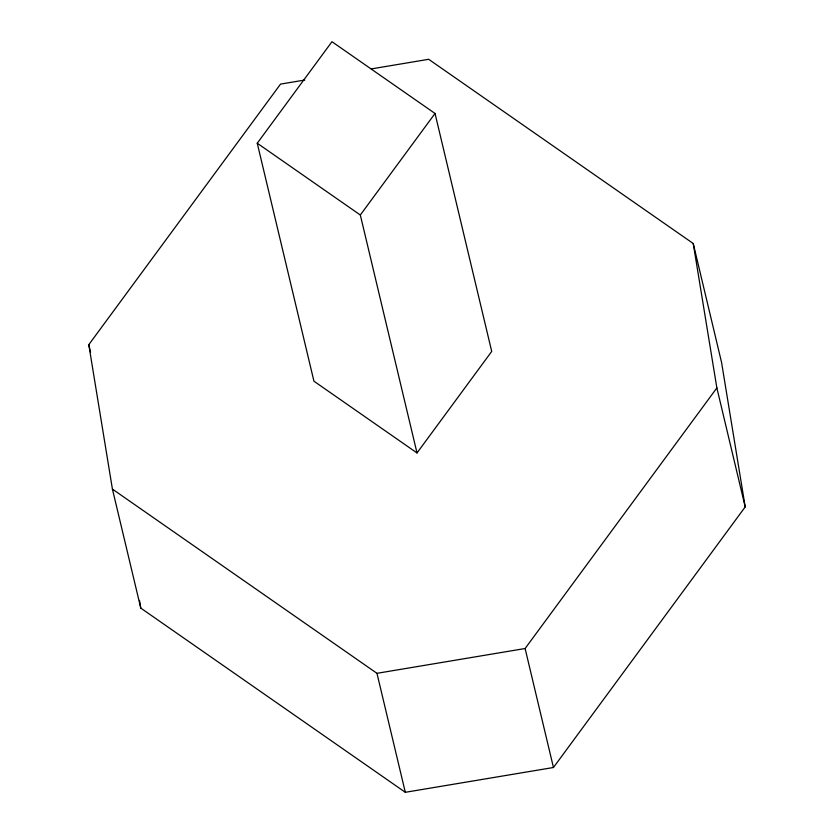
<?xml version="1.0" encoding="UTF-8"?>
<svg xmlns="http://www.w3.org/2000/svg" width="834" height="834" viewBox="0 0 834 834"><rect width="100%" height="100%" fill="white"/><g stroke="black" fill="none" stroke-linecap="round" stroke-linejoin="round"><path stroke-width="1.25" d="M371.224 68.92L428.686 59.297L693.231 243.507L721.577 362.488L745.21 506.905L553.453 767.499L405.314 792.3L140.769 608.09L112.423 489.11L88.79 344.692L280.547 84.098L304.806 80.033M257.247 143.229L331.963 41.7L435.025 113.466L491.716 351.427L417.01 452.956L313.938 381.19L257.247 143.229L360.319 215.005L417.01 452.956M360.319 215.005L435.025 113.466M112.423 489.11L376.968 673.319L525.107 648.518L716.865 387.925L693.231 243.507M716.865 387.925L745.21 506.905M525.107 648.518L553.453 767.499M376.968 673.319L405.314 792.3M88.79 344.692L90.604 352.292M139.507 600.428L140.769 608.09"/></g></svg>
